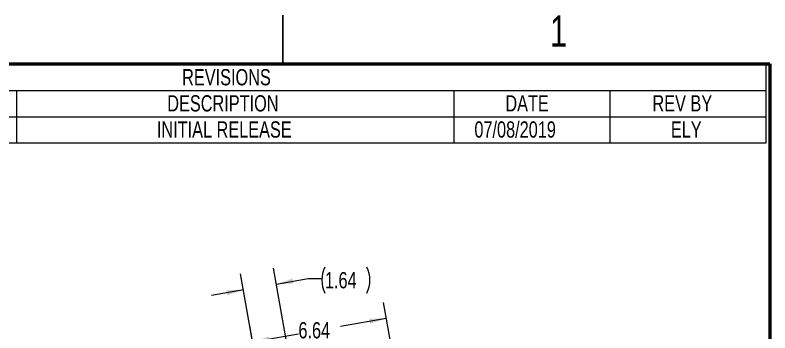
# Model space of a CAD drawing. Header units: millimetres. Extents: x 1 to 107, y 1 to 69.
# Drawn here: x 67.87 to 104.78, y 53.54 to 69.06 of the extents above; entities that cross this region are included whole.
import ezdxf

# ---------------------------------------------------------------- set-up
doc = ezdxf.new("R2010")
doc.units = ezdxf.units.MM
doc.header["$LTSCALE"] = 0.25
doc.styles.add('SLDTEXTSTYLE0', font='TXT', dxfattribs={"width": 0.75})
doc.dimstyles.new('SLDDIMSTYLE0', dxfattribs={"dimtxt": 0.79375, "dimasz": 0.8255, "dimexe": 0, "dimexo": 0.0625, "dimgap": 0.198437, "dimtad": 0, "dimtih": 1, "dimtoh": 1, "dimrnd": 1e-09, "dimzin": 12, "dimdsep": 46, "dimtxsty": 'SLDTEXTSTYLE0', "dimsah": 1, "dimcen": 0.09, "dimadec": 0, "dimazin": 3, "dimtfac": 1, "dimtdec": 3, "dimtmove": 0, "dimatfit": 0, "dimfxl": 1, "dimfrac": 2, "dimtolj": 1, "dimtzin": 12, "dimarcsym": 0})
doc.dimstyles.new('SLDDIMSTYLE1', dxfattribs={"dimtxt": 0.79375, "dimasz": 0.8255, "dimexe": 0, "dimexo": 0.0625, "dimgap": 0.198437, "dimtad": 0, "dimtih": 1, "dimtoh": 1, "dimrnd": 1e-09, "dimzin": 12, "dimdsep": 46, "dimtxsty": 'SLDTEXTSTYLE0', "dimsah": 1, "dimcen": 0.09, "dimadec": 0, "dimazin": 3, "dimtfac": 1, "dimtofl": 0, "dimtmove": 0, "dimatfit": 3, "dimfxl": 1, "dimfrac": 2, "dimtolj": 1, "dimtzin": 12, "dimarcsym": 0})

# ---------------------------------------------------------------- blocks, each defined once
blk = doc.blocks.new('SW_TABLEANNOTATION_0')
at = {"color": 0, "linetype": 'Continuous', "lineweight": 0}
for p, q in [((51.927, 0), (0, 0)), ((51.927, -3.829), (51.927, 0)), ((0, -1.276), (51.927, -1.276)), ((15.277, -1.276), (15.277, -3.829)), ((36.65, -1.276), (36.65, -3.829)), ((44.288, -1.276), (44.288, -3.829)), ((0, -2.553), (51.927, -2.553)), ((0, -3.829), (51.927, -3.829))]:
    blk.add_line(p, q, dxfattribs=at)
at = {"color": 0, "linetype": 'Continuous', "lineweight": 0, "attachment_point": 1, "style": 'SLDTEXTSTYLE0'}
for s, insert, char_height in [('REVISIONS', (23.37, -0.225), 0.7937), ('DESCRIPTION', (22.642, -1.501), 0.79375), ('DATE', (39.175, -1.501), 0.7937), ('REV BY', (46.368, -1.501), 0.7937), ('INITIAL RELEASE', (22.134, -2.778), 0.79375), ('07/08/2019', (37.66, -2.778), 0.7937), ('ELY', (47.267, -2.778), 0.7937)]:
    blk.add_mtext(s, dxfattribs=dict(at, insert=insert, char_height=char_height))
blk = doc.blocks.new('_D')
at = {"color": 7, "linetype": 'Continuous', "lineweight": 18}
for p, q in [((82.284, 46.634), (80.508, 56.707)), ((80.917, 44.924), (78.89, 56.421)), ((80.646, 55.925), (82.195, 56.198)), ((82.195, 56.198), (82.868, 56.198)), ((79.028, 55.64), (77.465, 55.364))]:
    blk.add_line(p, q, dxfattribs=at)
for centre, start, end in [((84.277, 56.117), 153.4349, 206.5651), ((83.809, 56.117), 333.4349, 26.5651)]:
    blk.add_arc(centre, 1.409, start, end, dxfattribs=at)
for points in [[(80.646, 55.925), (81.481, 55.943), (81.437, 56.193)], [(79.028, 55.64), (78.193, 55.621), (78.237, 55.371)]]:
    blk.add_solid(points, dxfattribs=at)
at = {"color": 7, "linetype": 'Continuous', "lineweight": 18, "insert": (83.017, 56.51), "char_height": 0.7937, "attachment_point": 1, "style": 'SLDTEXTSTYLE0'}
blk.add_mtext('1.64', dxfattribs=at)
blk = doc.blocks.new('_D_1')
at = {"color": 7, "linetype": 'Continuous', "lineweight": 18}
for p, q in [((87.265, 47.182), (85.881, 55.031)), ((86.019, 54.249), (83.774, 53.854)), ((80.917, 44.924), (79.339, 53.877)), ((79.476, 53.096), (81.721, 53.492))]:
    blk.add_line(p, q, dxfattribs=at)
for points in [[(86.019, 54.249), (85.184, 54.231), (85.228, 53.981)], [(79.476, 53.096), (80.311, 53.114), (80.267, 53.364)]]:
    blk.add_solid(points, dxfattribs=at)
at = {"color": 7, "linetype": 'Continuous', "lineweight": 18, "insert": (81.721, 54.066), "char_height": 0.7937, "attachment_point": 1, "style": 'SLDTEXTSTYLE0'}
blk.add_mtext('6.64', dxfattribs=at)

msp = doc.modelspace()

# ---------------------------------------------------------------- linework, layer by layer
at = {"color": 7, "linetype": 'Continuous', "lineweight": 25}
msp.add_line((80.963, 66.675), (80.963, 69.056), dxfattribs=at)
at = {"color": 7, "linetype": 'Continuous', "lineweight": 50}
for p, q in [((3.175, 66.675), (104.775, 66.675)), ((104.775, 66.675), (104.775, 3.175))]:
    msp.add_line(p, q, dxfattribs=at)

# ---------------------------------------------------------------- block references
at = {"color": 7, "linetype": 'Continuous', "lineweight": 0}
msp.add_blockref('SW_TABLEANNOTATION_0', (52.665, 66.646), dxfattribs=at)

# ---------------------------------------------------------------- texts
at = {"color": 7, "linetype": 'Continuous', "lineweight": 0, "insert": (94.441, 69.041), "char_height": 1.524, "attachment_point": 2, "style": 'SLDTEXTSTYLE0'}
msp.add_mtext('1', dxfattribs=at)

# ---------------------------------------------------------------- dimensions: what is measured, and where the dimension line sits
at = {"color": 7, "linetype": 'Continuous', "lineweight": 18}
dim = msp.add_linear_dim(base=(80.646, 55.925), p1=(80.972, 44.612), p2=(82.339, 46.321), angle=10, text='(<>)', dimstyle='SLDDIMSTYLE0', dxfattribs=at)
dim.commit()
dim.dimension.update_dxf_attribs({"geometry": '_D', "text_midpoint": (82.195, 56.198), "dimtype": 160})
dim = msp.add_linear_dim(base=(79.476, 53.096), p1=(87.32, 46.869), p2=(80.972, 44.612), angle=10, dimstyle='SLDDIMSTYLE1', dxfattribs=at)
dim.commit()
dim.dimension.update_dxf_attribs({"geometry": '_D_1', "text_midpoint": (82.747, 53.673), "dimtype": 160})

doc.saveas('drawing.dxf')
